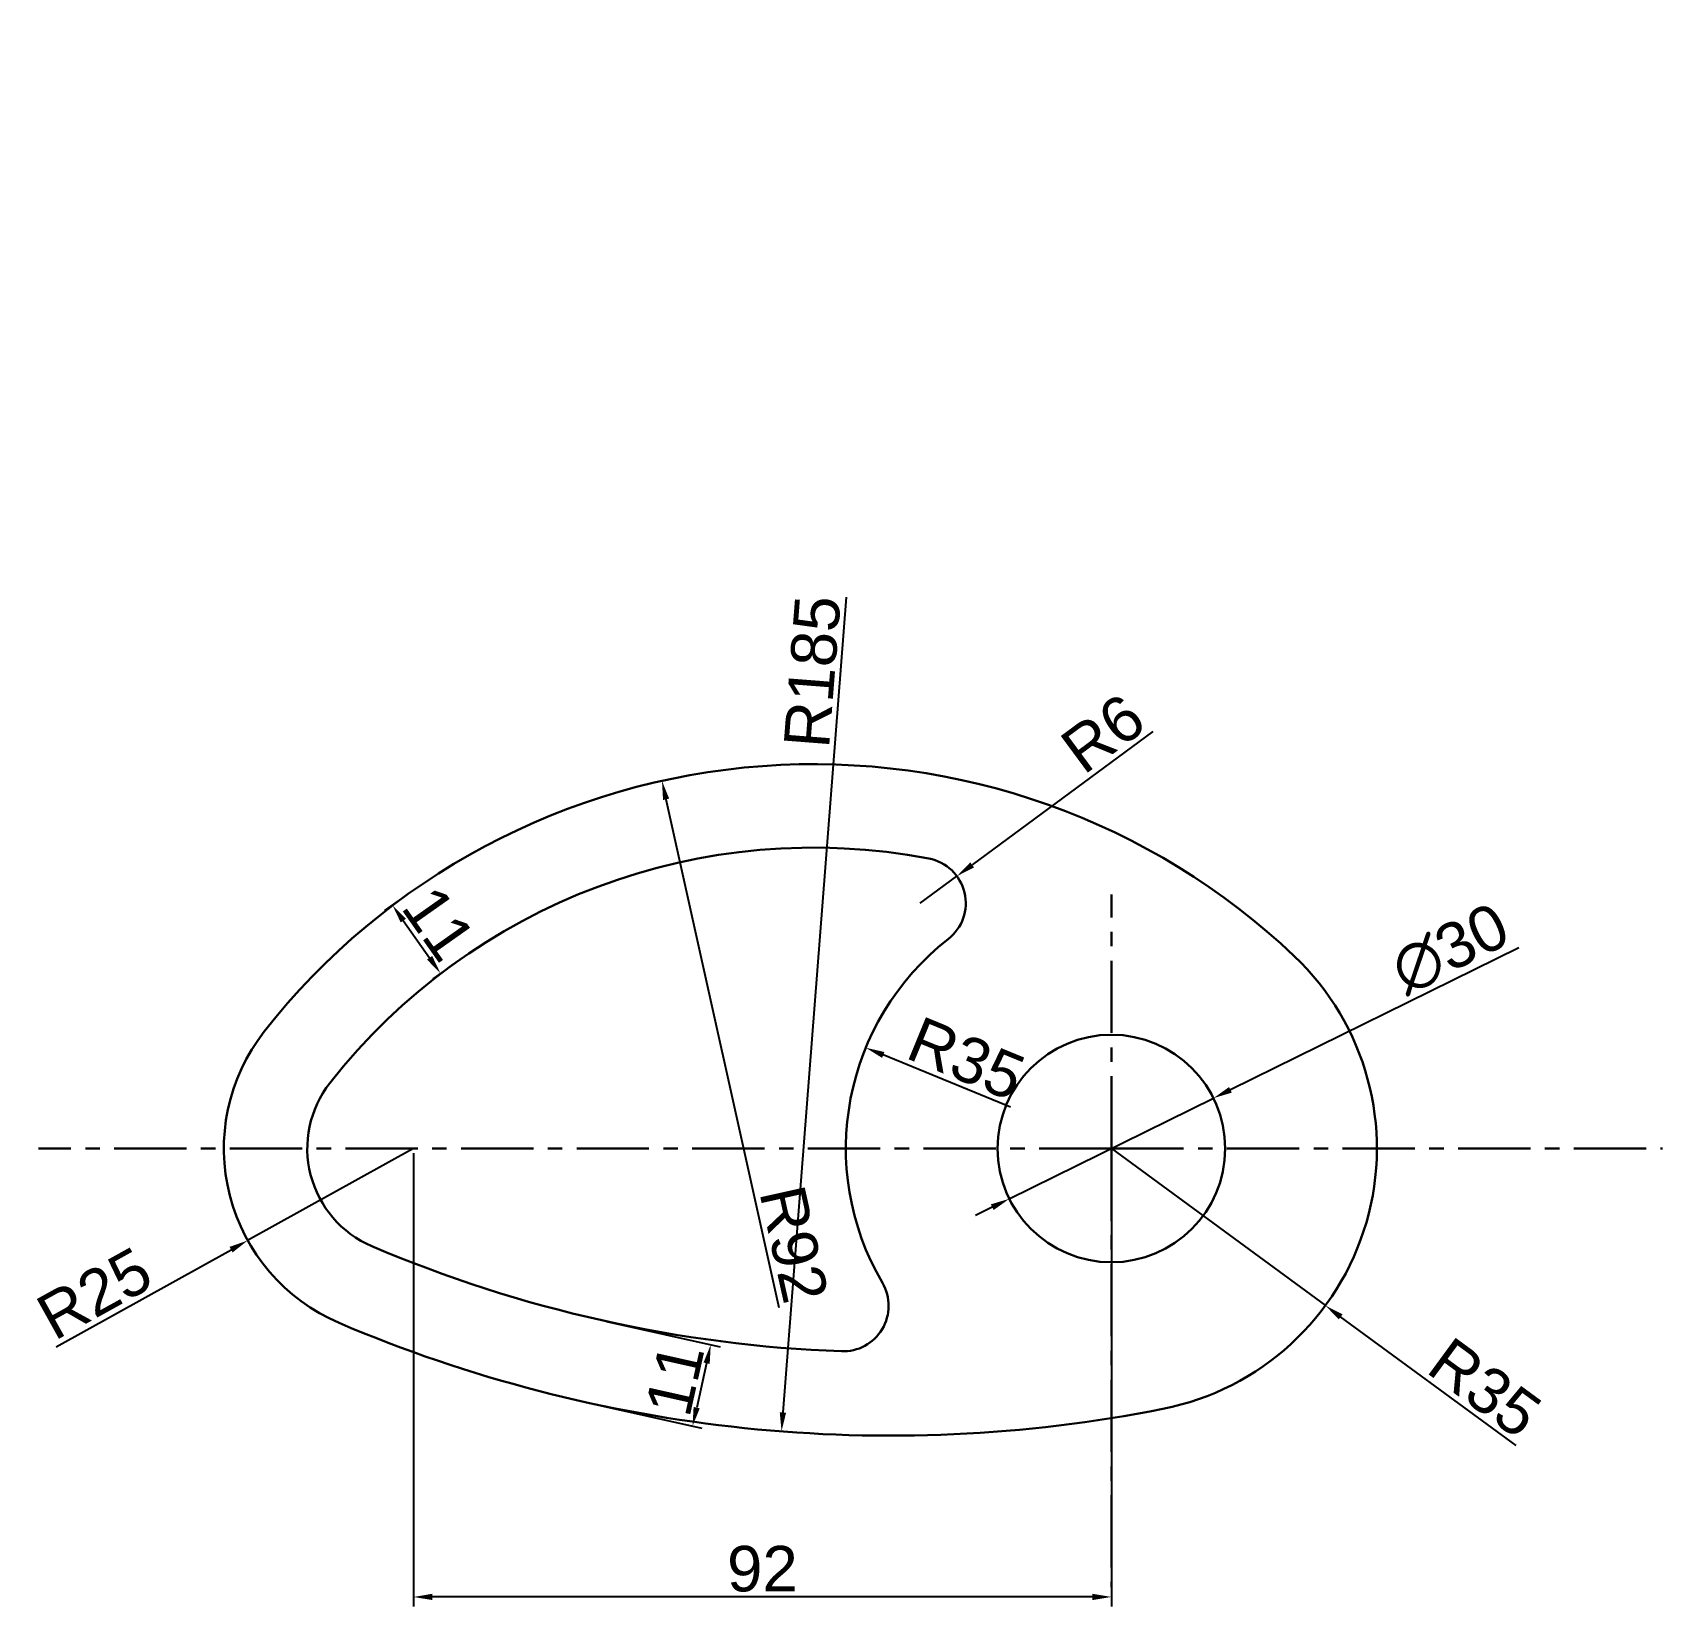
# Model space of a CAD drawing. Header units: millimetres. Extents: x 1474 to 1689, y 1652 to 1859.
import ezdxf

# ---------------------------------------------------------------- set-up
doc = ezdxf.new("R2010")
doc.units = ezdxf.units.MM
doc.header["$LTSCALE"] = 0.3
doc.linetypes.add('CENTER', pattern=[50.8, 31.75, -6.35, 6.35, -6.35])
doc.styles.get("Standard").update_dxf_attribs({"font": 'arial.ttf'})
doc.dimstyles.new('ISO-25', dxfattribs={"dimtxt": 6, "dimasz": 2.5, "dimexe": 1.25, "dimexo": 0.625, "dimtad": 1, "dimtxsty": 'Standard', "dimcen": 2.5, "dimadec": 0, "dimazin": 0, "dimtfac": 1, "dimtmove": 0, "dimatfit": 3, "dimfxl": 1, "dimarcsym": 0})

# ---------------------------------------------------------------- blocks, each defined once
blk = doc.blocks.new('*D1')
at = {"color": 0, "lineweight": -2, "transparency": 16777216}
for p, q in [((1523.88, 1711.32), (1523.88, 1651.56)), ((1615.88, 1711.32), (1615.88, 1651.56)), ((1613.38, 1652.81), (1526.38, 1652.81))]:
    blk.add_line(p, q, dxfattribs=at)
at = {"color": 0, "transparency": 16777216}
for points in [[(1526.38, 1653.23), (1526.38, 1652.4), (1523.88, 1652.81)], [(1613.38, 1653.23), (1613.38, 1652.4), (1615.88, 1652.81)]]:
    blk.add_solid(points, dxfattribs=at)
at = {"layer": 'Defpoints', "color": 0, "transparency": 16777216}
for p in [(1523.88, 1711.94), (1615.88, 1711.94), (1523.88, 1652.81)]:
    blk.add_point(p, dxfattribs=at)
at = {"color": 0, "transparency": 16777216, "insert": (1569.88, 1656.5), "char_height": 6, "attachment_point": 5}
blk.add_mtext('92', dxfattribs=at)
blk = doc.blocks.new('*D2')
at = {"color": 0, "lineweight": -2, "transparency": 16777216}
for p, q in [((1523.07, 1745.43), (1520.08, 1743.32)), ((1522.54, 1741.99), (1526, 1737.09)), ((1529.41, 1736.44), (1526.42, 1734.33))]:
    blk.add_line(p, q, dxfattribs=at)
at = {"color": 0, "transparency": 16777216}
for points in [[(1522.88, 1742.23), (1522.2, 1741.75), (1521.1, 1744.04)], [(1526.34, 1737.33), (1525.66, 1736.85), (1527.44, 1735.05)]]:
    blk.add_solid(points, dxfattribs=at)
at = {"layer": 'Defpoints', "color": 0, "transparency": 16777216}
for p in [(1523.58, 1745.79), (1529.92, 1736.8), (1527.44, 1735.05)]:
    blk.add_point(p, dxfattribs=at)
at = {"color": 0, "transparency": 16777216, "insert": (1527.24, 1741.64), "char_height": 6, "attachment_point": 5, "rotation": 305.2082}
blk.add_mtext('11', dxfattribs=at)
blk = doc.blocks.new('*D3')
at = {"color": 0, "lineweight": -2, "transparency": 16777216}
for p, q in [((1549.31, 1689.15), (1564.29, 1685.8)), ((1562.53, 1683.63), (1561.22, 1677.78)), ((1546.91, 1678.42), (1561.89, 1675.06))]:
    blk.add_line(p, q, dxfattribs=at)
at = {"color": 0, "transparency": 16777216}
for points in [[(1562.12, 1683.72), (1562.93, 1683.54), (1563.07, 1686.07)], [(1560.81, 1677.87), (1561.62, 1677.68), (1560.67, 1675.34)]]:
    blk.add_solid(points, dxfattribs=at)
at = {"layer": 'Defpoints', "color": 0, "transparency": 16777216}
for p in [(1548.7, 1689.29), (1546.3, 1678.55), (1560.67, 1675.34)]:
    blk.add_point(p, dxfattribs=at)
at = {"color": 0, "transparency": 16777216, "insert": (1558.32, 1681.5), "char_height": 6, "attachment_point": 5, "rotation": 77.3761}
blk.add_mtext('11', dxfattribs=at)
blk = doc.blocks.new('*D4')
at = {"color": 0, "lineweight": -2, "transparency": 16777216}
blk.add_line((1572.1, 1690.94), (1557.18, 1757.98), dxfattribs=at)
at = {"color": 0, "transparency": 16777216}
blk.add_solid([(1557.59, 1758.07), (1556.78, 1757.89), (1556.64, 1760.42)], dxfattribs=at)
at = {"layer": 'Defpoints', "color": 0, "transparency": 16777216}
for p in [(1556.64, 1760.42), (1576.62, 1670.62)]:
    blk.add_point(p, dxfattribs=at)
at = {"color": 0, "transparency": 16777216, "insert": (1574.01, 1699.32), "char_height": 6, "attachment_point": 5, "rotation": 282.5457}
blk.add_mtext('R92', dxfattribs=at)
blk = doc.blocks.new('*D5')
at = {"color": 0, "lineweight": -2, "transparency": 16777216}
blk.add_line((1580.94, 1784.63), (1572.59, 1677.13), dxfattribs=at)
at = {"color": 0, "transparency": 16777216}
blk.add_solid([(1572.17, 1677.16), (1573, 1677.1), (1572.4, 1674.64)], dxfattribs=at)
at = {"layer": 'Defpoints', "color": 0, "transparency": 16777216}
for p in [(1586.73, 1859.08), (1572.4, 1674.64)]:
    blk.add_point(p, dxfattribs=at)
at = {"color": 0, "transparency": 16777216, "insert": (1576.48, 1774.8), "char_height": 6, "attachment_point": 5, "rotation": 85.5556}
blk.add_mtext('R185', dxfattribs=at)
blk = doc.blocks.new('*D6')
at = {"color": 0, "lineweight": -2, "transparency": 16777216}
for p, q in [((1621.36, 1766.94), (1597.53, 1749.34)), ((1590.69, 1744.29), (1595.52, 1747.85))]:
    blk.add_line(p, q, dxfattribs=at)
at = {"color": 0, "transparency": 16777216}
blk.add_solid([(1597.28, 1749.67), (1597.77, 1749), (1595.52, 1747.85)], dxfattribs=at)
at = {"layer": 'Defpoints', "color": 0, "transparency": 16777216}
for p in [(1595.52, 1747.85), (1590.69, 1744.29)]:
    blk.add_point(p, dxfattribs=at)
at = {"color": 0, "transparency": 16777216, "insert": (1614.78, 1766.66), "char_height": 6, "attachment_point": 5, "rotation": 36.4444}
blk.add_mtext('R6', dxfattribs=at)
blk = doc.blocks.new('*D7')
at = {"color": 0, "lineweight": -2, "transparency": 16777216}
for p, q in [((1615.88, 1711.94), (1644.1, 1691.23)), ((1669.23, 1672.78), (1646.11, 1689.75))]:
    blk.add_line(p, q, dxfattribs=at)
at = {"color": 0, "transparency": 16777216}
blk.add_solid([(1646.36, 1690.08), (1645.86, 1689.41), (1644.1, 1691.23)], dxfattribs=at)
at = {"layer": 'Defpoints', "color": 0, "transparency": 16777216}
for p in [(1615.88, 1711.94), (1644.1, 1691.23)]:
    blk.add_point(p, dxfattribs=at)
at = {"color": 0, "transparency": 16777216, "insert": (1665.11, 1680.38), "char_height": 6, "attachment_point": 5, "rotation": 323.7142}
blk.add_mtext('R35', dxfattribs=at)
blk = doc.blocks.new('*D8')
at = {"color": 0, "lineweight": -2, "transparency": 16777216}
for p, q in [((1669.58, 1738.42), (1631.58, 1719.68)), ((1602.43, 1705.31), (1629.34, 1718.58)), ((1600.19, 1704.2), (1597.95, 1703.1))]:
    blk.add_line(p, q, dxfattribs=at)
at = {"color": 0, "transparency": 16777216}
for points in [[(1631.4, 1720.05), (1631.76, 1719.31), (1629.34, 1718.58)], [(1600, 1704.58), (1600.37, 1703.83), (1602.43, 1705.31)]]:
    blk.add_solid(points, dxfattribs=at)
at = {"layer": 'Defpoints', "color": 0, "transparency": 16777216}
for p in [(1629.34, 1718.58), (1602.43, 1705.31)]:
    blk.add_point(p, dxfattribs=at)
at = {"color": 0, "transparency": 16777216, "insert": (1660.54, 1738.26), "char_height": 6, "attachment_point": 5, "rotation": 26.2455}
blk.add_mtext('∅30', dxfattribs=at)
blk = doc.blocks.new('*D9')
at = {"color": 0, "lineweight": -2, "transparency": 16777216}
for p, q in [((1523.88, 1711.94), (1502.02, 1699.81)), ((1476.78, 1685.81), (1499.84, 1698.6))]:
    blk.add_line(p, q, dxfattribs=at)
at = {"color": 0, "transparency": 16777216}
blk.add_solid([(1499.63, 1698.97), (1500.04, 1698.24), (1502.02, 1699.81)], dxfattribs=at)
at = {"layer": 'Defpoints', "color": 0, "transparency": 16777216}
for p in [(1523.88, 1711.94), (1502.02, 1699.81)]:
    blk.add_point(p, dxfattribs=at)
at = {"color": 0, "transparency": 16777216, "insert": (1481.83, 1692.83), "char_height": 6, "attachment_point": 5, "rotation": 29.0199}
blk.add_mtext('R25', dxfattribs=at)
blk = doc.blocks.new('*D10')
at = {"color": 0, "lineweight": -2, "transparency": 16777216}
blk.add_line((1602.59, 1717.4), (1585.82, 1724.28), dxfattribs=at)
at = {"color": 0, "transparency": 16777216}
blk.add_solid([(1585.97, 1724.66), (1585.66, 1723.89), (1583.5, 1725.23)], dxfattribs=at)
at = {"layer": 'Defpoints', "color": 0, "transparency": 16777216}
for p in [(1583.5, 1725.23), (1615.88, 1711.94)]:
    blk.add_point(p, dxfattribs=at)
at = {"color": 0, "transparency": 16777216, "insert": (1596.76, 1723.78), "char_height": 6, "attachment_point": 5, "rotation": 337.693}
blk.add_mtext('R35', dxfattribs=at)

msp = doc.modelspace()

# ---------------------------------------------------------------- linework, layer by layer
at = {"linetype": 'CENTER', "lineweight": 30}
for q in [(1615.884, 1745.433), (1474.436, 1711.942), (1688.524, 1711.942), (1615.884, 1654.105)]:
    msp.add_line((1615.884, 1711.942), q, dxfattribs=at)
at = {"lineweight": 30}
msp.add_circle((1615.884, 1711.942), 15, dxfattribs=at)
for centre, radius, start, end in [((1576.623, 1670.619), 92, 46.46582, 141.92008), ((1576.623, 1670.619), 81, 79.18959, 141.92008), ((1590.69, 1744.288), 6, 307.91452, 79.18959), ((1615.884, 1711.942), 35, 127.91452, 210.39647), ((1615.884, 1711.942), 35, 281.20663, 46.46582), ((1523.884, 1711.942), 25, 141.92008, 246.87123), ((1523.884, 1711.942), 14, 141.92008, 246.87123), ((1586.731, 1859.082), 174, 246.87123, 267.88088), ((1580.519, 1691.197), 6, 267.88088, 30.39647), ((1586.731, 1859.082), 185, 246.87123, 281.20663)]:
    msp.add_arc(centre, radius, start, end, dxfattribs=at)

# ---------------------------------------------------------------- dimensions: what is measured, and where the dimension line sits
for center, mpoint, picture, middle in [((1586.731, 1859.082), (1572.396, 1674.638), '*D5', (1580.158, 1774.512)), ((1590.69, 1744.288), (1595.516, 1747.852), '*D6', (1616.969, 1763.694)), ((1576.623, 1670.619), (1556.639, 1760.422), '*D4', (1570.414, 1698.519)), ((1615.884, 1711.942), (1583.503, 1725.227), '*D10', (1595.36, 1720.362)), ((1523.884, 1711.942), (1502.022, 1699.814), '*D9', (1483.615, 1689.602)), ((1615.884, 1711.942), (1644.096, 1691.228), '*D7', (1662.928, 1677.402))]:
    dim = msp.add_radius_dim(center=center, mpoint=mpoint, dimstyle='ISO-25')
    dim.commit()
    dim.dimension.update_dxf_attribs({"geometry": picture, "text_midpoint": middle, "dimtype": 164})
for p1, p2, distance, picture, middle in [((1523.58, 1745.789), (1529.922, 1736.801), -3.039, '*D2', (1527.24, 1741.64)), ((1548.704, 1689.288), (1546.3, 1678.554), 14.726, '*D3', (1558.322, 1681.498))]:
    dim = msp.add_aligned_dim(p1=p1, p2=p2, distance=distance, dimstyle='ISO-25')
    dim.commit()
    dim.dimension.update_dxf_attribs({"geometry": picture, "text_midpoint": middle})
dim = msp.add_diameter_dim_2p(p1=(1602.43, 1705.309), p2=(1629.337, 1718.575), dimstyle='ISO-25')
dim.commit()
dim.dimension.update_dxf_attribs({"geometry": '*D8', "text_midpoint": (1662.246, 1734.801), "dimtype": 163})
dim = msp.add_linear_dim(base=(1523.884, 1652.815), p1=(1615.884, 1711.942), p2=(1523.884, 1711.942), dimstyle='ISO-25')
dim.commit()
dim.dimension.update_dxf_attribs({"geometry": '*D1', "text_midpoint": (1569.884, 1656.503)})

doc.saveas('drawing.dxf')
